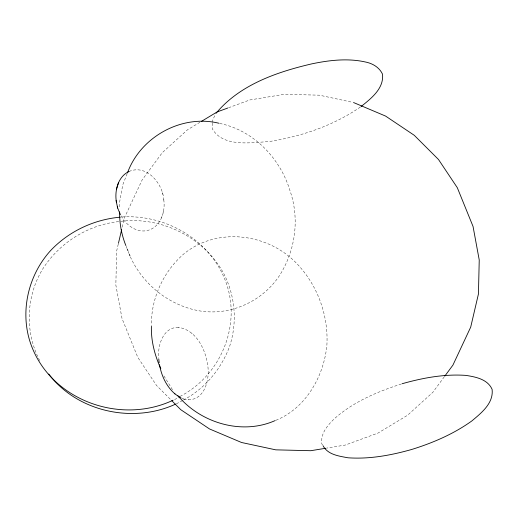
<?xml version="1.0" encoding="UTF-8"?>
<svg xmlns="http://www.w3.org/2000/svg" width="518" height="518" viewBox="0 0 518 518"><rect width="100%" height="100%" fill="white"/><g stroke="black" fill="none" stroke-linecap="round" stroke-linejoin="round"><path stroke-width="0.39" stroke-dasharray="2.59 1.94" d="M212.393 123.109L212.225 128.678C222.908 147.507 251.094 142.586 269.069 141.569C301.664 136.389 333.851 125.544 361.059 106.553M121.102 215.896C126.146 225.285 137.069 233.417 148.161 230.322C161.318 226.47 165.954 210.444 163.5 198.213M212.503 122.384L212.93 119.464L215.326 114.711M118.259 244.114L116.634 251.055L115.844 285.042L122.034 318.544L137.775 357.336L156.585 385.528L170.668 399.592M122.222 227.149L124.385 217.897L142.146 179.927L162.257 152.693L187.574 129.733L199.942 122.28M161.487 217.961L161.979 216.388M163.008 212.976L163.533 211.305M127.163 173.679L122.76 184.855L119.554 202.46L119.613 208.773M444.315 376.767L432.828 392.333L407.511 415.294L377.952 433.093L345.292 445.053L326.469 448.135M174.592 399.669L179.364 396.82M180.044 396.412C218.803 376.515 240.035 329.519 227.642 287.425C214.303 242.178 167.223 213.558 121.063 217.048M182.614 400.459L176.334 403.859M183.294 400.051C204.636 388.999 220.797 369.483 229.344 347.17C237.522 322.986 235.412 296.056 223.666 273.4C203.814 236.875 160.483 215.889 119.548 221.477M129.034 171.471C146.724 163.863 162.898 183.761 163.889 200.09M275.945 420.273C305.717 408.21 323.588 376.787 326.852 345.81C328.82 314.225 316.466 282.012 293.421 260.217C263.979 232.699 215.702 227.745 183.786 253.949C163.377 271.574 150.939 298.517 151.405 325.524M228.522 107.757L249.786 99.968L284.291 94.315L319.321 95.176L352.745 102.357M401.411 383.974C377.408 391.673 353.399 401.8 334.369 418.732C327.493 425.414 320.389 433.553 321.814 443.861L322.656 445.124M118.751 221.607C87.652 224.857 58.897 243.182 42.321 269.632C25.887 297.099 24.812 332.426 39.802 360.742M178.445 327.389C163.066 326.975 157.433 345.61 158.722 358.178M188.261 399.786C205.497 399.844 210.055 378.03 207.582 364.458C205.18 348.523 195.752 329.552 178.062 327.331M181.229 397.869L183.903 399.015M183.793 399.009L188.643 399.838M219.658 123.433C253.347 130.258 280.121 158.081 289.925 190.469C298.815 215.838 296.231 244.431 283.754 268.169C268.389 298.608 233.171 316.537 199.521 310.878C169.256 305.588 142.754 284.414 130.193 256.52M191.731 333.275L192.172 333.579M163.947 375.951L172.662 389.957M126.152 246.283L127.02 248.478M128.173 251.405L129.034 253.593M162.322 192.618L162.691 194.379"/><path stroke-width="0.78" d="M129.034 171.471C117.813 176.696 114.355 191.174 116.485 202.46M118.441 243.343L121.678 229.461M118.499 182.712L116.453 189.368M127.454 172.934C140.456 136.94 181.54 114.096 218.9 123.232M444.794 376.12L452.933 365.093L470.7 327.13L478.444 293.965L479.234 259.978L473.051 226.476L457.303 187.684L438.493 159.492L414.277 135.315L385.586 116.077L353.522 102.525M216.012 113.351C239.588 84.803 276.923 71.957 311.881 63.843C329.247 60.217 347.526 58.074 365.022 61.907C372.332 63.267 379.254 67.198 382.511 74.139C384.103 88.565 371.063 98.517 361.059 106.553M201.321 121.452L217.126 111.927L227.765 108.035M275.207 420.551C242.01 435.36 200.822 423.076 177.927 395.726M173.083 400.22C118.544 425.964 46.847 398.737 29.319 339.439C20.435 308.501 29.125 274.177 50.699 250.472C68.894 231.293 93.972 219.47 120.267 217.178M175.583 404.131C132.912 423.795 77.435 411.855 48.77 374.067M402.162 383.721C422.863 377.881 444.327 373.866 465.922 375.395C475.783 376.929 487.555 379.176 492.1 389.322C493.732 403.231 481.429 412.865 471.937 420.869C453.794 433.922 433.016 442.845 411.752 449.456C391.051 455.296 369.587 459.311 347.992 457.789C339.018 456.093 327.81 454.759 323.07 445.758M325.686 448.264L310.787 450.712L275.757 449.844L241.556 442.501L209.499 428.943L180.801 409.712L171.795 400.712M179.137 396.905L180.588 397.591M159.518 364.737C161.435 375.731 166.414 386.532 174.974 393.9M174.534 393.589L179.306 397.021M120.403 214.659L117.664 208.055L116.097 200.583M125.861 245.558C121.594 234.945 119.438 223.355 119.645 211.927M127.305 249.21L127.881 250.673M129.325 254.325L129.901 255.788M160.813 368.771C154.837 355.465 150.932 340.967 151.411 326.314M117.295 206.287L117.664 208.055M158.793 358.935L159.123 362.71"/></g></svg>
